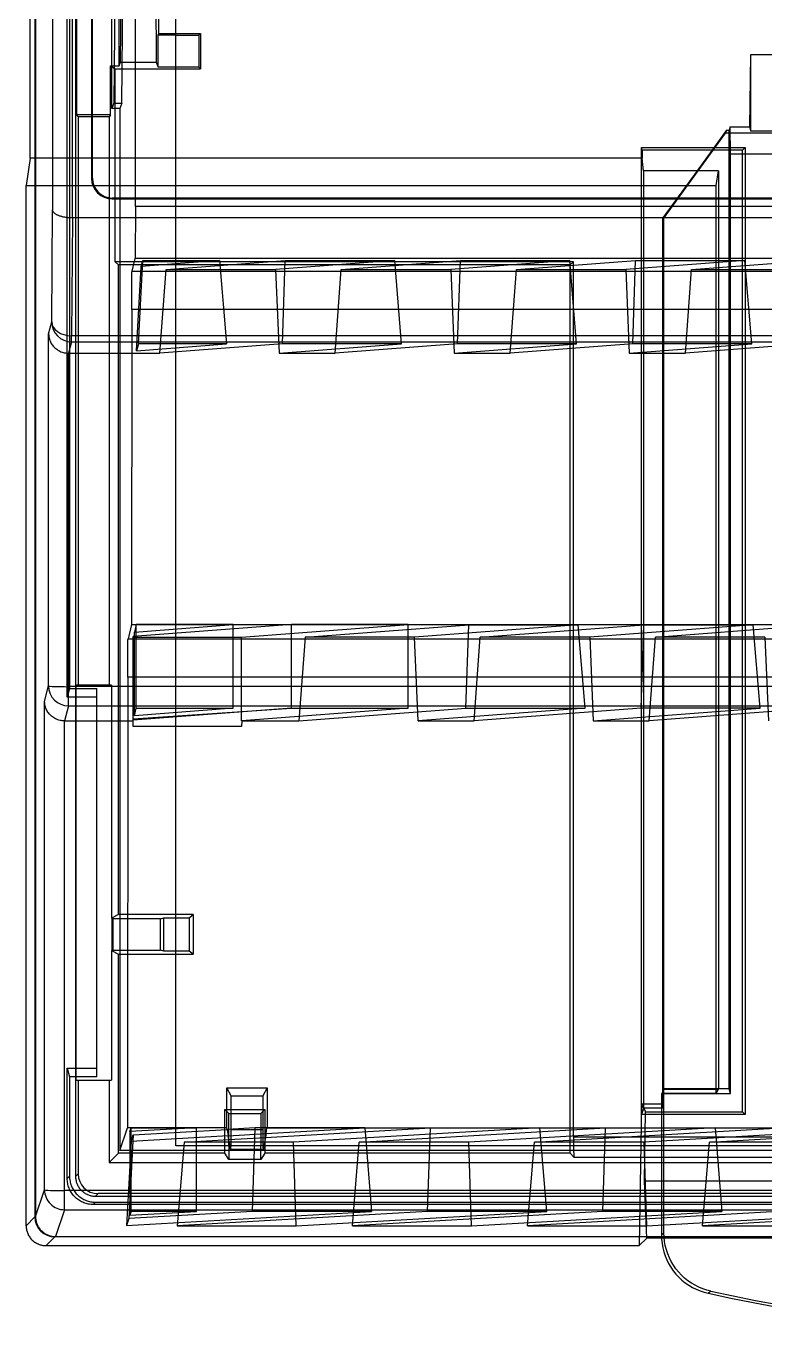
# Model space of a CAD drawing. Header units: millimetres. Extents: x -222.2 to -169.7, y -144 to -51.8.
# Drawn here: x -222.17 to -203.61, y -144.03 to -111.2 of the extents above; entities that cross this region are included whole.
import ezdxf

# ---------------------------------------------------------------- set-up
doc = ezdxf.new("R2010")
doc.units = ezdxf.units.MM
doc.layers.add('MAIN-1', color=7, linetype='Continuous')
doc.layers.add('MAIN-2', color=7, linetype='Continuous')

msp = doc.modelspace()

# ---------------------------------------------------------------- linework, layer by layer
at = {"layer": 'MAIN-1'}
for p, q in [((-222.065, -114.516), (-222.065, -85.491)), ((-203.969, -111.913), (-203.997, -113.723)), ((-198.741, -111.913), (-203.969, -111.913)), ((-204.571, -113.809), (-205.312, -114.831)), ((-204.571, -113.809), (-204.508, -113.809)), ((-204.48, -113.723), (-204.508, -113.809)), ((-204.508, -137.9), (-204.508, -113.809)), ((-204.48, -113.723), (-203.997, -113.723)), ((-204.469, -114.41), (-204.48, -113.723)), ((-222.065, -114.516), (-222.167, -115.198)), ((-206.69, -114.516), (-222.065, -114.516)), ((-206.69, -114.309), (-206.69, -114.516)), ((-204.933, -114.309), (-206.69, -114.309)), ((-206.659, -114.831), (-206.69, -114.516)), ((-199.247, -114.41), (-204.469, -114.41)), ((-204.469, -138.019), (-204.469, -114.41)), ((-204.775, -114.831), (-206.659, -114.831)), ((-204.83, -115.198), (-204.775, -114.831)), ((-204.775, -114.831), (-204.775, -137.907)), ((-222.167, -141.338), (-222.167, -115.198)), ((-222.167, -115.198), (-204.83, -115.198)), ((-204.83, -138.017), (-204.83, -115.198)), ((-204.508, -137.9), (-204.775, -137.9)), ((-204.469, -138.019), (-204.508, -137.9)), ((-206.208, -138.019), (-206.207, -138.017)), ((-206.208, -138.019), (-204.469, -138.019)), ((-206.208, -138.019), (-206.208, -141.572)), ((-204.83, -138.017), (-206.207, -138.017)), ((-204.83, -138.017), (-204.775, -137.907)), ((-206.705, -138.273), (-206.767, -141.838)), ((-206.705, -138.273), (-206.208, -138.273)), ((-206.654, -138.383), (-206.705, -138.273)), ((-206.651, -138.383), (-206.606, -138.477)), ((-206.208, -138.383), (-206.651, -138.383)), ((-206.636, -140.219), (-206.606, -138.477)), ((-206.611, -138.477), (-206.208, -138.477)), ((-206.208, -140.219), (-206.636, -140.219)), ((-206.623, -140.423), (-206.636, -140.219)), ((-206.615, -140.628), (-206.623, -140.423)), ((-206.607, -140.832), (-206.615, -140.628)), ((-206.6, -141.037), (-206.607, -140.832)), ((-206.592, -141.241), (-206.6, -141.037)), ((-222.167, -141.338), (-222.167, -141.364)), ((-222.167, -141.364), (-222.165, -141.39)), ((-222.165, -141.39), (-222.162, -141.415)), ((-222.162, -141.415), (-222.157, -141.44)), ((-222.157, -141.44), (-222.151, -141.465)), ((-222.151, -141.465), (-222.144, -141.488)), ((-222.144, -141.488), (-222.136, -141.512)), ((-222.136, -141.512), (-222.127, -141.535)), ((-206.584, -141.446), (-206.592, -141.241)), ((-206.576, -141.65), (-206.584, -141.446)), ((-222.127, -141.535), (-222.116, -141.558)), ((-222.116, -141.558), (-222.105, -141.58)), ((-222.105, -141.58), (-222.092, -141.602)), ((-222.092, -141.602), (-222.078, -141.623)), ((-222.078, -141.623), (-222.063, -141.644)), ((-222.063, -141.644), (-222.047, -141.664)), ((-222.047, -141.664), (-222.03, -141.682)), ((-222.03, -141.682), (-222.012, -141.7)), ((-222.012, -141.7), (-221.993, -141.717)), ((-221.993, -141.717), (-221.973, -141.733)), ((-221.973, -141.733), (-221.953, -141.748)), ((-221.953, -141.748), (-221.931, -141.762)), ((-221.931, -141.762), (-221.91, -141.775)), ((-221.91, -141.775), (-221.887, -141.787)), ((-221.887, -141.787), (-221.865, -141.797)), ((-221.865, -141.797), (-221.841, -141.807)), ((-221.841, -141.807), (-221.818, -141.815)), ((-221.818, -141.815), (-221.794, -141.822)), ((-221.794, -141.822), (-221.77, -141.828)), ((-221.77, -141.828), (-221.745, -141.832)), ((-221.745, -141.832), (-221.72, -141.835)), ((-221.72, -141.835), (-221.694, -141.837)), ((-221.694, -141.837), (-221.668, -141.838)), ((-221.668, -141.838), (-206.767, -141.838)), ((-206.767, -141.838), (-206.576, -141.65)), ((-206.206, -141.65), (-206.576, -141.65)), ((-206.208, -141.572), (-206.205, -141.678)), ((-206.205, -141.678), (-206.193, -141.785)), ((-206.193, -141.785), (-206.174, -141.89)), ((-206.174, -141.89), (-206.148, -141.994)), ((-206.148, -141.994), (-206.114, -142.095)), ((-206.114, -142.095), (-206.074, -142.193)), ((-206.074, -142.193), (-206.026, -142.289)), ((-206.026, -142.289), (-205.972, -142.381)), ((-205.972, -142.381), (-205.911, -142.469)), ((-205.911, -142.469), (-205.844, -142.552)), ((-205.844, -142.552), (-205.771, -142.631)), ((-205.771, -142.631), (-205.693, -142.703)), ((-205.693, -142.703), (-205.61, -142.771)), ((-205.61, -142.771), (-205.522, -142.832)), ((-205.522, -142.832), (-205.43, -142.887)), ((-205.43, -142.887), (-205.334, -142.935)), ((-205.334, -142.935), (-205.236, -142.976)), ((-205.236, -142.976), (-205.135, -143.01)), ((-205.135, -143.01), (-205.032, -143.037))]:
    msp.add_line(p, q, dxfattribs=at)
msp.add_arc((-195.909, -101.68), 42.351, 257.5613, 282.4386, dxfattribs=at)
at = {"layer": 'MAIN-2'}
for p, q in [((-221.947, -52.542), (-221.947, -141.118)), ((-221.931, -52.55), (-221.931, -141.109)), ((-221.134, -128.059), (-221.134, -53.505)), ((-221.076, -53.563), (-221.076, -127.839)), ((-220.926, -53.563), (-220.926, -140.097)), ((-221.001, -116.016), (-221.001, -77.644)), ((-221.502, -77.846), (-221.502, -115.814)), ((-219.416, -115.728), (-219.416, -77.932)), ((-220.524, -78.644), (-220.524, -115.016)), ((-220.502, -115.016), (-220.502, -78.644)), ((-220.898, -80.295), (-220.898, -113.426)), ((-220.011, -113.269), (-220.011, -80.356)), ((-219.833, -112.194), (-219.833, -81.525)), ((-218.833, -111.377), (-218.833, -82.342)), ((-218.409, -111.424), (-218.409, -82.295)), ((-219.921, -108.13), (-219.965, -113.13)), ((-219.765, -113.13), (-219.721, -108.13)), ((-219.798, -112.105), (-219.767, -108.43)), ((-218.93, -108.428), (-218.9, -112.105)), ((-218.852, -111.424), (-218.833, -111.377)), ((-218.409, -111.424), (-218.852, -111.424)), ((-218.852, -112.224), (-218.852, -111.424)), ((-218.833, -111.377), (-217.786, -111.377)), ((-218.409, -112.224), (-218.409, -111.424)), ((-218.409, -111.424), (-217.833, -111.424)), ((-217.786, -111.377), (-217.833, -111.424)), ((-217.833, -111.424), (-217.833, -112.224)), ((-217.786, -111.377), (-217.786, -112.271)), ((-203.961, -113.832), (-203.963, -111.913)), ((-220.045, -113.426), (-220.045, -112.194)), ((-220.045, -112.194), (-219.93, -112.271)), ((-220.045, -112.194), (-219.833, -112.194)), ((-219.93, -117.117), (-219.93, -112.271)), ((-219.93, -112.271), (-217.786, -112.271)), ((-219.833, -112.194), (-219.798, -112.105)), ((-219.798, -112.105), (-218.9, -112.105)), ((-218.9, -112.105), (-218.852, -112.224)), ((-218.409, -112.224), (-218.852, -112.224)), ((-217.833, -112.224), (-218.409, -112.224)), ((-218.409, -133.601), (-218.409, -112.224)), ((-217.786, -112.271), (-217.833, -112.224)), ((-219.965, -113.13), (-220.011, -113.269)), ((-219.811, -113.269), (-220.011, -113.269)), ((-219.965, -113.13), (-219.765, -113.13)), ((-219.765, -113.13), (-219.811, -113.269)), ((-219.811, -113.269), (-219.811, -139.452)), ((-220.898, -113.426), (-220.861, -113.475)), ((-220.045, -113.426), (-220.898, -113.426)), ((-220.861, -113.475), (-220.861, -127.756)), ((-220.082, -113.475), (-220.861, -113.475)), ((-220.045, -113.426), (-220.082, -113.475)), ((-220.082, -113.475), (-220.082, -127.756)), ((-206.144, -116.021), (-204.594, -113.884)), ((-204.571, -113.809), (-204.594, -113.884)), ((-198.766, -113.884), (-204.594, -113.884)), ((-203.997, -113.723), (-203.961, -113.832)), ((-198.749, -113.832), (-203.961, -113.832)), ((-206.711, -114.246), (-204.106, -114.246)), ((-206.711, -138.54), (-206.711, -114.246)), ((-206.69, -114.309), (-206.711, -114.246)), ((-204.169, -114.309), (-204.106, -114.246)), ((-204.106, -114.246), (-204.106, -138.54)), ((-204.169, -114.309), (-204.933, -114.309)), ((-204.169, -138.477), (-204.169, -114.309)), ((-206.657, -114.831), (-206.657, -138.383)), ((-205.312, -114.831), (-206.169, -116.013)), ((-220.502, -115.016), (-220.524, -115.016)), ((-171.818, -115.516), (-220.002, -115.516)), ((-220.002, -115.538), (-220.002, -115.516)), ((-220.002, -115.538), (-171.818, -115.538)), ((-221.526, -118.628), (-221.502, -115.814)), ((-221.501, -115.823), (-221.502, -115.814)), ((-221.5, -115.833), (-221.501, -115.823)), ((-221.497, -115.842), (-221.5, -115.833)), ((-221.492, -115.852), (-221.497, -115.842)), ((-221.487, -115.861), (-221.492, -115.852)), ((-221.481, -115.87), (-221.487, -115.861)), ((-221.474, -115.879), (-221.481, -115.87)), ((-221.466, -115.888), (-221.474, -115.879)), ((-221.457, -115.896), (-221.466, -115.888)), ((-221.447, -115.904), (-221.457, -115.896)), ((-221.436, -115.912), (-221.447, -115.904)), ((-219.416, -115.728), (-219.427, -117.032)), ((-172.403, -115.728), (-219.416, -115.728)), ((-221.425, -115.92), (-221.436, -115.912)), ((-221.412, -115.928), (-221.425, -115.92)), ((-221.399, -115.935), (-221.412, -115.928)), ((-221.385, -115.942), (-221.399, -115.935)), ((-221.371, -115.949), (-221.385, -115.942)), ((-221.355, -115.956), (-221.371, -115.949)), ((-221.34, -115.962), (-221.355, -115.956)), ((-221.323, -115.968), (-221.34, -115.962)), ((-221.306, -115.973), (-221.323, -115.968)), ((-221.288, -115.978), (-221.306, -115.973)), ((-221.27, -115.983), (-221.288, -115.978)), ((-221.252, -115.988), (-221.27, -115.983)), ((-221.233, -115.992), (-221.252, -115.988)), ((-221.213, -115.996), (-221.233, -115.992)), ((-221.193, -116), (-221.213, -115.996)), ((-221.173, -116.003), (-221.193, -116)), ((-221.152, -116.006), (-221.173, -116.003)), ((-221.131, -116.008), (-221.152, -116.006)), ((-221.11, -116.011), (-221.131, -116.008)), ((-221.088, -116.012), (-221.11, -116.011)), ((-221.067, -116.014), (-221.088, -116.012)), ((-221.045, -116.015), (-221.067, -116.014)), ((-221.023, -116.016), (-221.045, -116.015)), ((-221.001, -116.016), (-221.026, -118.975)), ((-221.001, -116.016), (-221.023, -116.016)), ((-170.817, -116.016), (-221.001, -116.016)), ((-206.169, -116.013), (-206.144, -116.021)), ((-206.169, -137.9), (-206.169, -116.013)), ((-206.144, -141.52), (-206.144, -116.021)), ((-208.418, -117.117), (-219.93, -117.117)), ((-219.848, -117.198), (-219.93, -117.117)), ((-219.848, -133.52), (-219.848, -117.198)), ((-208.499, -117.198), (-219.848, -117.198)), ((-219.506, -117.351), (-219.427, -117.032)), ((-172.392, -117.032), (-219.427, -117.032)), ((-219.348, -119.18), (-219.239, -117.082)), ((-219.277, -117.232), (-219.239, -117.082)), ((-217.309, -117.082), (-219.277, -117.232)), ((-219.239, -117.082), (-217.309, -117.082)), ((-218.651, -117.31), (-215.659, -117.082)), ((-217.309, -117.082), (-217.137, -119.18)), ((-212.909, -117.082), (-215.901, -117.31)), ((-215.729, -119.18), (-215.659, -117.082)), ((-215.659, -117.082), (-212.909, -117.082)), ((-214.251, -117.31), (-211.259, -117.082)), ((-212.737, -119.18), (-212.909, -117.082)), ((-208.509, -117.082), (-211.501, -117.31)), ((-211.329, -119.18), (-211.259, -117.082)), ((-211.259, -117.082), (-208.509, -117.082)), ((-209.851, -117.31), (-206.859, -117.082)), ((-208.337, -119.18), (-208.509, -117.082)), ((-208.418, -117.117), (-208.499, -117.198)), ((-208.499, -139.519), (-208.499, -117.198)), ((-208.418, -139.113), (-208.418, -117.117)), ((-204.109, -117.082), (-207.101, -117.31)), ((-206.929, -119.18), (-206.859, -117.082)), ((-206.859, -117.082), (-204.109, -117.082)), ((-205.451, -117.31), (-202.459, -117.082)), ((-203.937, -119.18), (-204.109, -117.082)), ((-219.511, -117.517), (-219.51, -117.476)), ((-219.511, -117.563), (-219.511, -117.517)), ((-219.51, -117.44), (-219.509, -117.41)), ((-219.51, -117.476), (-219.51, -117.44)), ((-219.509, -117.41), (-219.508, -117.386)), ((-219.508, -117.368), (-219.507, -117.357)), ((-219.508, -117.386), (-219.508, -117.368)), ((-219.507, -117.357), (-219.506, -117.351)), ((-219.506, -117.351), (-172.313, -117.351)), ((-219.391, -119.351), (-219.277, -117.232)), ((-218.806, -119.414), (-218.651, -117.31)), ((-218.651, -117.31), (-215.901, -117.31)), ((-215.901, -117.31), (-215.814, -119.414)), ((-214.406, -119.414), (-214.251, -117.31)), ((-214.251, -117.31), (-211.501, -117.31)), ((-211.501, -117.31), (-211.414, -119.414)), ((-210.006, -119.414), (-209.851, -117.31)), ((-209.851, -117.31), (-207.101, -117.31)), ((-207.101, -117.31), (-207.014, -119.414)), ((-205.606, -119.414), (-205.451, -117.31)), ((-205.451, -117.31), (-202.701, -117.31)), ((-219.514, -117.863), (-219.513, -117.795)), ((-219.514, -117.933), (-219.514, -117.863)), ((-219.513, -117.731), (-219.512, -117.67)), ((-219.513, -117.795), (-219.513, -117.731)), ((-219.512, -117.615), (-219.511, -117.563)), ((-219.512, -117.67), (-219.512, -117.615)), ((-219.515, -118.157), (-219.514, -118.081)), ((-219.515, -118.235), (-219.515, -118.157)), ((-219.514, -118.006), (-219.514, -117.933)), ((-219.514, -118.081), (-219.514, -118.006)), ((-219.515, -118.316), (-219.517, -126.229)), ((-219.515, -118.316), (-219.515, -118.235)), ((-172.304, -118.316), (-219.515, -118.316)), ((-221.602, -118.931), (-221.526, -118.628)), ((-221.604, -127.776), (-221.602, -118.931)), ((-221.602, -118.931), (-221.6, -118.965)), ((-221.6, -118.965), (-221.596, -118.999)), ((-221.596, -118.999), (-221.59, -119.031)), ((-221.59, -119.031), (-221.581, -119.062)), ((-221.581, -119.062), (-221.572, -119.091)), ((-221.572, -119.091), (-221.561, -119.119)), ((-221.561, -119.119), (-221.548, -119.145)), ((-221.548, -119.145), (-221.535, -119.17)), ((-221.535, -119.17), (-221.52, -119.193)), ((-221.026, -119.128), (-221.101, -119.414)), ((-221.026, -119.128), (-221.026, -118.975)), ((-170.793, -118.975), (-221.026, -118.975)), ((-221.026, -119.128), (-170.793, -119.128)), ((-219.348, -119.18), (-219.391, -119.351)), ((-219.391, -119.351), (-217.137, -119.18)), ((-217.137, -119.18), (-219.348, -119.18)), ((-215.729, -119.18), (-218.806, -119.414)), ((-215.814, -119.414), (-212.737, -119.18)), ((-212.737, -119.18), (-215.729, -119.18)), ((-211.329, -119.18), (-214.406, -119.414)), ((-211.414, -119.414), (-208.337, -119.18)), ((-208.337, -119.18), (-211.329, -119.18)), ((-206.929, -119.18), (-210.006, -119.414)), ((-207.014, -119.414), (-203.937, -119.18)), ((-203.937, -119.18), (-206.929, -119.18)), ((-202.529, -119.18), (-205.606, -119.414)), ((-221.52, -119.193), (-221.503, -119.216)), ((-221.503, -119.216), (-221.485, -119.237)), ((-221.485, -119.237), (-221.466, -119.259)), ((-221.466, -119.259), (-221.445, -119.279)), ((-221.445, -119.279), (-221.423, -119.298)), ((-221.423, -119.298), (-221.399, -119.317)), ((-221.399, -119.317), (-221.374, -119.334)), ((-221.374, -119.334), (-221.348, -119.349)), ((-221.348, -119.349), (-221.32, -119.363)), ((-221.32, -119.363), (-221.292, -119.376)), ((-221.292, -119.376), (-221.264, -119.386)), ((-221.264, -119.386), (-221.236, -119.395)), ((-221.236, -119.395), (-221.209, -119.402)), ((-221.209, -119.402), (-221.181, -119.407)), ((-221.181, -119.407), (-221.154, -119.411)), ((-221.154, -119.411), (-221.128, -119.413)), ((-221.128, -119.413), (-221.102, -119.414)), ((-221.104, -127.793), (-221.101, -119.414)), ((-221.102, -119.414), (-221.102, -119.414)), ((-221.102, -119.414), (-221.102, -119.414)), ((-221.102, -119.414), (-221.101, -119.414)), ((-221.101, -119.414), (-218.806, -119.414)), ((-221.101, -119.414), (-221.101, -119.414)), ((-221.101, -119.414), (-221.101, -119.414)), ((-221.101, -119.414), (-221.101, -119.414)), ((-215.814, -119.414), (-214.406, -119.414)), ((-211.414, -119.414), (-210.006, -119.414)), ((-207.014, -119.414), (-205.606, -119.414)), ((-219.517, -126.229), (-219.607, -126.59)), ((-219.517, -126.229), (-172.302, -126.229)), ((-215.502, -126.233), (-219.478, -126.536)), ((-219.402, -126.233), (-219.449, -126.422)), ((-219.449, -126.422), (-216.968, -126.233)), ((-216.968, -126.233), (-219.402, -126.233)), ((-219.402, -128.334), (-219.402, -126.233)), ((-216.968, -128.334), (-216.968, -126.233)), ((-216.753, -126.552), (-212.568, -126.233)), ((-212.568, -126.233), (-215.502, -126.233)), ((-215.502, -128.334), (-215.502, -126.233)), ((-215.159, -126.549), (-211.049, -126.236)), ((-212.568, -128.334), (-212.568, -126.233)), ((-208.299, -126.236), (-212.409, -126.549)), ((-211.119, -128.333), (-211.049, -126.236)), ((-211.049, -126.236), (-208.299, -126.236)), ((-210.759, -126.549), (-206.649, -126.236)), ((-208.127, -128.333), (-208.299, -126.236)), ((-203.899, -126.236), (-208.009, -126.549)), ((-206.719, -128.333), (-206.649, -126.236)), ((-206.649, -126.236), (-203.899, -126.236)), ((-206.359, -126.549), (-202.249, -126.236)), ((-203.727, -128.333), (-203.899, -126.236)), ((-219.612, -126.758), (-219.611, -126.716)), ((-219.611, -126.681), (-219.61, -126.651)), ((-219.611, -126.716), (-219.611, -126.681)), ((-219.61, -126.651), (-219.609, -126.626)), ((-219.609, -126.608), (-219.608, -126.596)), ((-219.609, -126.626), (-219.609, -126.608)), ((-219.608, -126.596), (-219.607, -126.59)), ((-219.607, -126.59), (-172.212, -126.59)), ((-219.478, -126.536), (-219.482, -126.552)), ((-219.482, -126.552), (-216.753, -126.552)), ((-219.482, -128.653), (-219.482, -126.552)), ((-219.478, -128.603), (-219.478, -126.536)), ((-219.449, -128.523), (-219.449, -126.422)), ((-216.753, -128.653), (-216.753, -126.552)), ((-215.159, -126.549), (-215.314, -128.653)), ((-212.409, -126.549), (-215.159, -126.549)), ((-212.321, -128.653), (-212.409, -126.549)), ((-210.914, -128.653), (-210.759, -126.549)), ((-208.009, -126.549), (-210.759, -126.549)), ((-208.009, -126.549), (-207.921, -128.653)), ((-206.514, -128.653), (-206.359, -126.549)), ((-203.609, -126.549), (-206.359, -126.549)), ((-203.609, -126.549), (-203.521, -128.653)), ((-219.615, -127.103), (-219.614, -127.035)), ((-219.614, -126.971), (-219.613, -126.911)), ((-219.614, -127.035), (-219.614, -126.971)), ((-219.613, -126.855), (-219.612, -126.804)), ((-219.613, -126.911), (-219.613, -126.855)), ((-219.612, -126.804), (-219.612, -126.758)), ((-219.616, -127.397), (-219.615, -127.32)), ((-219.616, -127.475), (-219.616, -127.397)), ((-219.615, -127.173), (-219.615, -127.103)), ((-219.615, -127.246), (-219.615, -127.173)), ((-219.615, -127.32), (-219.615, -127.246)), ((-219.616, -127.555), (-219.619, -138.877)), ((-219.616, -127.555), (-219.616, -127.475)), ((-172.203, -127.555), (-219.616, -127.555)), ((-221.703, -128.17), (-221.604, -127.776)), ((-221.076, -127.839), (-221.134, -128.059)), ((-170.716, -127.793), (-221.104, -127.793)), ((-221.076, -127.839), (-220.394, -127.837)), ((-220.02, -127.756), (-220.922, -127.756)), ((-220.922, -127.756), (-220.922, -137.68)), ((-220.394, -128.057), (-220.394, -127.837)), ((-220.02, -127.756), (-220.02, -133.611)), ((-221.706, -140.437), (-221.703, -128.17)), ((-221.701, -128.205), (-221.703, -128.17)), ((-221.697, -128.239), (-221.701, -128.205)), ((-221.691, -128.271), (-221.697, -128.239)), ((-221.682, -128.302), (-221.691, -128.271)), ((-221.673, -128.331), (-221.682, -128.302)), ((-221.662, -128.358), (-221.673, -128.331)), ((-221.65, -128.384), (-221.662, -128.358)), ((-221.104, -128.276), (-221.202, -128.653)), ((-220.394, -128.057), (-221.134, -128.059)), ((-221.104, -128.276), (-170.715, -128.276)), ((-220.394, -137.379), (-220.394, -128.057)), ((-215.502, -128.334), (-219.479, -128.637)), ((-219.478, -128.603), (-215.502, -128.334)), ((-216.968, -128.334), (-219.449, -128.523)), ((-219.449, -128.523), (-219.402, -128.334)), ((-219.402, -128.334), (-216.968, -128.334)), ((-212.568, -128.334), (-216.751, -128.653)), ((-215.502, -128.334), (-212.568, -128.334)), ((-215.314, -128.653), (-211.119, -128.333)), ((-208.127, -128.333), (-212.321, -128.653)), ((-211.119, -128.333), (-208.127, -128.333)), ((-206.719, -128.333), (-210.914, -128.653)), ((-207.921, -128.653), (-203.727, -128.333)), ((-203.727, -128.333), (-206.719, -128.333)), ((-202.319, -128.333), (-206.514, -128.653)), ((-221.636, -128.408), (-221.65, -128.384)), ((-221.622, -128.431), (-221.636, -128.408)), ((-221.606, -128.453), (-221.622, -128.431)), ((-221.589, -128.474), (-221.606, -128.453)), ((-221.57, -128.495), (-221.589, -128.474)), ((-221.55, -128.515), (-221.57, -128.495)), ((-221.529, -128.534), (-221.55, -128.515)), ((-221.506, -128.552), (-221.529, -128.534)), ((-221.481, -128.569), (-221.506, -128.552)), ((-221.456, -128.584), (-221.481, -128.569)), ((-221.429, -128.599), (-221.456, -128.584)), ((-221.401, -128.611), (-221.429, -128.599)), ((-221.373, -128.623), (-221.401, -128.611)), ((-221.345, -128.632), (-221.373, -128.623)), ((-221.316, -128.64), (-221.345, -128.632)), ((-221.288, -128.645), (-221.316, -128.64)), ((-221.259, -128.65), (-221.288, -128.645)), ((-221.231, -128.652), (-221.259, -128.65)), ((-221.203, -128.653), (-221.231, -128.652)), ((-221.206, -140.454), (-221.202, -128.653)), ((-221.203, -128.653), (-219.482, -128.653)), ((-219.482, -128.653), (-219.478, -128.637)), ((-219.482, -128.793), (-219.482, -128.653)), ((-219.478, -128.603), (-219.478, -128.637)), ((-216.75, -128.653), (-216.753, -128.793)), ((-216.753, -128.653), (-215.314, -128.653)), ((-212.321, -128.653), (-210.914, -128.653)), ((-207.921, -128.653), (-206.514, -128.653)), ((-216.753, -128.793), (-219.482, -128.793)), ((-219.848, -133.52), (-220.02, -133.611)), ((-220.02, -133.611), (-219.98, -133.611)), ((-220.002, -133.623), (-219.98, -133.611)), ((-220.002, -134.415), (-220.002, -133.623)), ((-218.793, -133.623), (-220.002, -133.623)), ((-219.98, -134.427), (-219.98, -133.611)), ((-217.969, -133.52), (-219.848, -133.52)), ((-218.793, -133.623), (-218.709, -133.601)), ((-218.793, -134.415), (-218.793, -133.623)), ((-218.709, -133.601), (-218.409, -133.601)), ((-218.709, -134.437), (-218.709, -133.601)), ((-218.409, -134.437), (-218.409, -133.601)), ((-218.409, -133.601), (-218.071, -133.601)), ((-218.071, -133.601), (-217.969, -133.52)), ((-218.071, -133.601), (-218.071, -134.437)), ((-217.969, -133.52), (-217.969, -134.518)), ((-220.02, -134.427), (-219.98, -134.427)), ((-220.02, -134.427), (-220.02, -137.68)), ((-220.02, -134.427), (-219.848, -134.518)), ((-219.98, -134.427), (-220.002, -134.415)), ((-220.002, -134.415), (-218.793, -134.415)), ((-219.848, -139.519), (-219.848, -134.518)), ((-219.848, -134.518), (-217.969, -134.518)), ((-218.709, -134.437), (-218.793, -134.415)), ((-218.409, -134.437), (-218.709, -134.437)), ((-218.071, -134.437), (-218.409, -134.437)), ((-218.409, -139.33), (-218.409, -134.437)), ((-217.969, -134.518), (-218.071, -134.437)), ((-221.134, -140.155), (-221.134, -137.377)), ((-221.134, -137.377), (-220.394, -137.379)), ((-221.134, -137.377), (-221.076, -137.598)), ((-220.394, -137.599), (-220.394, -137.379)), ((-220.394, -137.599), (-221.076, -137.598)), ((-221.076, -137.598), (-221.076, -140.097)), ((-220.922, -137.68), (-220.02, -137.68)), ((-220.861, -137.68), (-220.861, -140.032)), ((-220.082, -137.68), (-220.082, -139.752)), ((-217.122, -138.877), (-217.122, -137.874)), ((-217.122, -137.874), (-216.116, -137.874)), ((-217.02, -138.078), (-217.122, -137.874)), ((-216.116, -137.874), (-216.218, -138.078)), ((-216.116, -137.874), (-216.116, -138.877)), ((-206.171, -137.907), (-206.169, -137.9)), ((-204.775, -137.9), (-206.169, -137.9)), ((-217.02, -138.92), (-217.02, -138.078)), ((-217.02, -138.078), (-216.218, -138.078)), ((-216.218, -138.078), (-216.218, -138.92)), ((-206.207, -138.017), (-206.207, -138.273)), ((-206.171, -138.383), (-206.171, -137.907)), ((-206.171, -137.907), (-204.775, -137.907)), ((-217.175, -138.418), (-216.172, -138.418)), ((-217.175, -139.519), (-217.175, -138.418)), ((-217.074, -138.519), (-217.175, -138.418)), ((-217.074, -139.33), (-217.074, -138.519)), ((-217.074, -138.519), (-216.274, -138.519)), ((-216.172, -138.418), (-216.274, -138.519)), ((-216.274, -138.519), (-216.274, -139.33)), ((-216.172, -138.418), (-216.172, -139.519)), ((-206.703, -138.518), (-206.711, -138.54)), ((-204.106, -138.54), (-206.711, -138.54)), ((-206.695, -138.495), (-206.703, -138.518)), ((-206.687, -138.473), (-206.695, -138.495)), ((-206.679, -138.45), (-206.687, -138.473)), ((-206.67, -138.428), (-206.679, -138.45)), ((-206.662, -138.405), (-206.67, -138.428)), ((-206.659, -138.383), (-206.662, -138.405)), ((-206.208, -138.273), (-206.207, -138.273)), ((-206.171, -138.383), (-206.208, -138.383)), ((-206.208, -138.477), (-204.169, -138.477)), ((-206.171, -138.383), (-206.207, -138.273)), ((-204.106, -138.54), (-204.169, -138.477)), ((-219.811, -139.452), (-219.618, -138.877)), ((-217.122, -138.877), (-219.619, -138.877)), ((-217.889, -138.879), (-219.562, -138.975)), ((-219.562, -138.975), (-219.53, -138.879)), ((-219.53, -138.879), (-217.889, -138.879)), ((-219.53, -140.98), (-219.53, -138.879)), ((-217.889, -140.98), (-217.889, -138.879)), ((-217.114, -138.922), (-217.122, -138.877)), ((-216.411, -138.882), (-217.114, -138.922)), ((-216.482, -140.98), (-216.411, -138.882)), ((-216.117, -138.882), (-216.411, -138.882)), ((-216.156, -139.119), (-212.011, -138.882)), ((-216.141, -139.024), (-213.661, -138.882)), ((-216.141, -139.024), (-216.117, -138.882)), ((-216.116, -138.877), (-216.117, -138.882)), ((-213.661, -138.882), (-216.117, -138.882)), ((-216.116, -138.877), (-172.2, -138.877)), ((-209.261, -138.882), (-215.45, -139.236)), ((-213.8, -139.236), (-207.611, -138.882)), ((-213.661, -138.882), (-213.489, -140.98)), ((-212.082, -140.98), (-212.011, -138.882)), ((-212.011, -138.882), (-209.261, -138.882)), ((-204.861, -138.882), (-211.05, -139.236)), ((-209.4, -139.236), (-203.211, -138.882)), ((-209.089, -140.98), (-209.261, -138.882)), ((-207.682, -140.98), (-207.611, -138.882)), ((-207.611, -138.882), (-204.861, -138.882)), ((-200.461, -138.882), (-206.65, -139.236)), ((-205, -139.236), (-198.811, -138.882)), ((-204.861, -138.882), (-204.689, -140.98)), ((-219.533, -139.218), (-219.647, -141.332)), ((-219.479, -139.057), (-219.589, -141.157)), ((-219.562, -138.975), (-219.562, -141.075)), ((-219.533, -139.218), (-219.479, -139.057)), ((-217.088, -139.078), (-219.533, -139.218)), ((-219.479, -139.057), (-217.115, -138.922)), ((-218.2, -139.236), (-217.073, -139.171)), ((-217.114, -138.922), (-217.088, -139.078)), ((-217.088, -139.078), (-216.141, -139.024)), ((-217.073, -139.171), (-217.088, -139.078)), ((-217.073, -139.171), (-216.156, -139.119)), ((-217.062, -139.236), (-217.073, -139.171)), ((-217.02, -138.92), (-216.218, -138.92)), ((-216.157, -139.119), (-216.176, -139.236)), ((-216.141, -139.024), (-216.157, -139.119)), ((-183.401, -139.113), (-208.418, -139.113)), ((-208.418, -139.113), (-208.418, -139.143)), ((-208.418, -139.143), (-208.417, -139.172)), ((-208.417, -139.172), (-208.417, -139.2)), ((-208.417, -139.2), (-208.417, -139.228)), ((-220.082, -139.752), (-219.848, -139.519)), ((-217.175, -139.519), (-219.848, -139.519)), ((-217.026, -139.452), (-219.811, -139.452)), ((-217.074, -139.33), (-218.409, -139.33)), ((-218.409, -139.33), (-218.409, -139.33)), ((-218.2, -139.236), (-218.372, -141.339)), ((-217.062, -139.236), (-218.2, -139.236)), ((-217.074, -139.671), (-217.175, -139.519)), ((-217.074, -139.33), (-217.074, -139.671)), ((-216.274, -139.33), (-217.074, -139.33)), ((-217.026, -139.452), (-217.062, -139.236)), ((-216.176, -139.236), (-217.062, -139.236)), ((-217.022, -139.42), (-217.026, -139.452)), ((-216.212, -139.452), (-217.026, -139.452)), ((-216.216, -139.42), (-217.022, -139.42)), ((-216.274, -139.671), (-216.274, -139.33)), ((-175.545, -139.33), (-216.274, -139.33)), ((-216.172, -139.519), (-216.274, -139.671)), ((-216.212, -139.452), (-216.216, -139.42)), ((-216.176, -139.236), (-216.212, -139.452)), ((-179.122, -139.452), (-216.212, -139.452)), ((-215.45, -139.236), (-216.176, -139.236)), ((-208.499, -139.519), (-216.172, -139.519)), ((-215.38, -141.339), (-215.45, -139.236)), ((-213.972, -141.339), (-213.8, -139.236)), ((-211.05, -139.236), (-213.8, -139.236)), ((-210.98, -141.339), (-211.05, -139.236)), ((-209.572, -141.339), (-209.4, -139.236)), ((-206.65, -139.236), (-209.4, -139.236)), ((-208.405, -139.613), (-208.499, -139.519)), ((-208.417, -139.228), (-208.417, -139.255)), ((-208.417, -139.255), (-208.417, -139.282)), ((-208.417, -139.282), (-208.417, -139.308)), ((-208.417, -139.308), (-208.416, -139.334)), ((-208.416, -139.334), (-208.416, -139.359)), ((-208.416, -139.359), (-208.415, -139.383)), ((-208.415, -139.383), (-208.415, -139.407)), ((-208.415, -139.407), (-208.415, -139.43)), ((-208.415, -139.43), (-208.414, -139.452)), ((-208.414, -139.452), (-208.414, -139.472)), ((-208.414, -139.472), (-208.413, -139.492)), ((-208.413, -139.492), (-208.412, -139.51)), ((-208.412, -139.51), (-208.412, -139.526)), ((-208.412, -139.526), (-208.411, -139.542)), ((-208.411, -139.542), (-208.411, -139.556)), ((-206.65, -139.236), (-206.58, -141.339)), ((-205.172, -141.339), (-205, -139.236)), ((-202.25, -139.236), (-205, -139.236)), ((-220.082, -139.752), (-180.164, -139.752)), ((-216.274, -139.671), (-217.074, -139.671)), ((-208.411, -139.556), (-208.41, -139.568)), ((-208.41, -139.568), (-208.409, -139.579)), ((-208.409, -139.579), (-208.408, -139.589)), ((-208.408, -139.589), (-208.408, -139.597)), ((-208.408, -139.597), (-208.407, -139.603)), ((-208.407, -139.603), (-208.406, -139.608)), ((-208.406, -139.608), (-208.406, -139.611)), ((-208.406, -139.611), (-208.405, -139.613)), ((-208.405, -139.613), (-183.414, -139.613)), ((-221.076, -140.097), (-221.134, -140.155)), ((-221.133, -140.186), (-221.134, -140.155)), ((-221.131, -140.216), (-221.133, -140.186)), ((-221.076, -140.097), (-221.076, -140.128)), ((-221.076, -140.128), (-221.074, -140.158)), ((-221.074, -140.158), (-221.07, -140.188)), ((-221.07, -140.188), (-221.065, -140.218)), ((-220.926, -140.097), (-220.861, -140.032)), ((-220.926, -140.097), (-220.926, -140.121)), ((-220.926, -140.121), (-220.924, -140.144)), ((-220.924, -140.144), (-220.922, -140.166)), ((-220.922, -140.166), (-220.918, -140.188)), ((-220.918, -140.188), (-220.914, -140.21)), ((-221.931, -141.109), (-221.706, -140.436)), ((-170.612, -140.454), (-221.205, -140.454)), ((-221.128, -140.246), (-221.131, -140.216)), ((-221.123, -140.275), (-221.128, -140.246)), ((-221.117, -140.304), (-221.123, -140.275)), ((-221.109, -140.333), (-221.117, -140.304)), ((-221.1, -140.361), (-221.109, -140.333)), ((-221.09, -140.389), (-221.1, -140.361)), ((-221.079, -140.417), (-221.09, -140.389)), ((-221.066, -140.444), (-221.079, -140.417)), ((-221.052, -140.471), (-221.066, -140.444)), ((-221.065, -140.218), (-221.059, -140.247)), ((-221.059, -140.247), (-221.052, -140.275)), ((-221.052, -140.275), (-221.043, -140.304)), ((-221.037, -140.497), (-221.052, -140.471)), ((-221.043, -140.304), (-221.033, -140.332)), ((-221.02, -140.522), (-221.037, -140.497)), ((-221.033, -140.332), (-221.021, -140.36)), ((-221.021, -140.36), (-221.008, -140.387)), ((-221.003, -140.547), (-221.02, -140.522)), ((-221.008, -140.387), (-220.994, -140.413)), ((-220.994, -140.413), (-220.979, -140.439)), ((-220.979, -140.439), (-220.963, -140.465)), ((-220.963, -140.465), (-220.945, -140.489)), ((-220.945, -140.489), (-220.927, -140.513)), ((-220.927, -140.513), (-220.907, -140.535)), ((-220.914, -140.21), (-220.908, -140.232)), ((-220.908, -140.232), (-220.902, -140.253)), ((-220.902, -140.253), (-220.894, -140.274)), ((-220.894, -140.274), (-220.886, -140.294)), ((-220.886, -140.294), (-220.877, -140.314)), ((-220.877, -140.314), (-220.867, -140.334)), ((-220.867, -140.334), (-220.856, -140.354)), ((-220.856, -140.354), (-220.844, -140.372)), ((-220.844, -140.372), (-220.831, -140.391)), ((-220.831, -140.391), (-220.817, -140.409)), ((-220.817, -140.409), (-220.803, -140.426)), ((-220.803, -140.426), (-220.788, -140.443)), ((-220.788, -140.443), (-220.772, -140.458)), ((-220.772, -140.458), (-220.755, -140.474)), ((-220.755, -140.474), (-220.738, -140.488)), ((-220.738, -140.488), (-220.72, -140.501)), ((-220.72, -140.501), (-220.702, -140.514)), ((-220.702, -140.514), (-220.683, -140.526)), ((-220.683, -140.526), (-220.663, -140.537)), ((-220.361, -140.532), (-220.427, -140.597)), ((-180.164, -140.532), (-220.361, -140.532)), ((-202.058, -140.219), (-206.208, -140.219)), ((-220.984, -140.57), (-221.003, -140.547)), ((-220.964, -140.593), (-220.984, -140.57)), ((-220.944, -140.614), (-220.964, -140.593)), ((-220.922, -140.635), (-220.944, -140.614)), ((-220.899, -140.655), (-220.922, -140.635)), ((-220.907, -140.535), (-220.886, -140.557)), ((-220.876, -140.673), (-220.899, -140.655)), ((-220.886, -140.557), (-220.864, -140.578)), ((-220.851, -140.691), (-220.876, -140.673)), ((-220.864, -140.578), (-220.842, -140.597)), ((-220.826, -140.707), (-220.851, -140.691)), ((-220.842, -140.597), (-220.818, -140.616)), ((-220.8, -140.723), (-220.826, -140.707)), ((-220.818, -140.616), (-220.794, -140.633)), ((-220.774, -140.736), (-220.8, -140.723)), ((-220.794, -140.633), (-220.769, -140.65)), ((-220.746, -140.749), (-220.774, -140.736)), ((-220.769, -140.65), (-220.743, -140.665)), ((-220.719, -140.761), (-220.746, -140.749)), ((-220.743, -140.665), (-220.716, -140.679)), ((-220.691, -140.771), (-220.719, -140.761)), ((-220.716, -140.679), (-220.689, -140.692)), ((-220.662, -140.78), (-220.691, -140.771)), ((-220.689, -140.692), (-220.661, -140.703)), ((-220.663, -140.537), (-220.644, -140.547)), ((-220.634, -140.787), (-220.662, -140.78)), ((-220.661, -140.703), (-220.633, -140.713)), ((-220.644, -140.547), (-220.623, -140.557)), ((-220.605, -140.794), (-220.634, -140.787)), ((-220.633, -140.713), (-220.605, -140.722)), ((-220.623, -140.557), (-220.603, -140.565)), ((-220.605, -140.722), (-220.576, -140.73)), ((-220.575, -140.798), (-220.605, -140.794)), ((-220.603, -140.565), (-220.582, -140.572)), ((-220.582, -140.572), (-220.561, -140.579)), ((-220.576, -140.73), (-220.547, -140.736)), ((-220.545, -140.802), (-220.575, -140.798)), ((-220.561, -140.579), (-220.54, -140.584)), ((-220.547, -140.736), (-220.517, -140.741)), ((-220.515, -140.804), (-220.545, -140.802)), ((-220.54, -140.584), (-220.518, -140.589)), ((-220.518, -140.589), (-220.496, -140.592)), ((-220.517, -140.741), (-220.488, -140.744)), ((-220.484, -140.805), (-220.515, -140.804)), ((-220.496, -140.592), (-220.473, -140.595)), ((-220.488, -140.744), (-220.457, -140.746)), ((-220.484, -140.805), (-220.427, -140.747)), ((-171.335, -140.805), (-220.484, -140.805)), ((-220.473, -140.595), (-220.45, -140.596)), ((-220.457, -140.746), (-220.427, -140.747)), ((-220.45, -140.596), (-220.427, -140.597)), ((-220.427, -140.597), (-171.392, -140.597)), ((-220.427, -140.747), (-179.122, -140.747)), ((-222.167, -141.338), (-221.947, -141.118)), ((-221.931, -141.109), (-221.93, -141.132)), ((-221.93, -141.132), (-221.929, -141.155)), ((-221.929, -141.155), (-221.926, -141.178)), ((-221.926, -141.178), (-221.923, -141.2)), ((-221.206, -140.937), (-221.431, -141.61)), ((-221.206, -140.937), (-170.612, -140.937)), ((-219.647, -141.332), (-213.489, -140.98)), ((-219.589, -141.157), (-219.647, -141.332)), ((-216.482, -140.98), (-219.589, -141.157)), ((-219.53, -140.98), (-219.562, -141.075)), ((-219.562, -141.075), (-217.889, -140.98)), ((-217.889, -140.98), (-219.53, -140.98)), ((-212.082, -140.98), (-218.372, -141.339)), ((-213.489, -140.98), (-216.482, -140.98)), ((-215.38, -141.339), (-209.089, -140.98)), ((-207.682, -140.98), (-213.972, -141.339)), ((-209.089, -140.98), (-212.082, -140.98)), ((-210.98, -141.339), (-204.689, -140.98)), ((-203.282, -140.98), (-209.572, -141.339)), ((-204.689, -140.98), (-207.682, -140.98)), ((-206.58, -141.339), (-200.289, -140.98)), ((-198.882, -140.98), (-205.172, -141.339)), ((-221.923, -141.2), (-221.918, -141.222)), ((-221.918, -141.222), (-221.913, -141.243)), ((-221.913, -141.243), (-221.907, -141.264)), ((-221.907, -141.264), (-221.899, -141.285)), ((-221.899, -141.285), (-221.891, -141.306)), ((-221.891, -141.306), (-221.882, -141.326)), ((-221.882, -141.326), (-221.871, -141.346)), ((-221.871, -141.346), (-221.86, -141.365)), ((-221.86, -141.365), (-221.849, -141.385)), ((-221.849, -141.385), (-221.836, -141.403)), ((-221.836, -141.403), (-221.822, -141.421)), ((-221.822, -141.421), (-221.808, -141.438)), ((-221.808, -141.438), (-221.793, -141.455)), ((-221.793, -141.455), (-221.777, -141.471)), ((-221.777, -141.471), (-221.76, -141.486)), ((-221.76, -141.486), (-221.743, -141.501)), ((-221.743, -141.501), (-221.725, -141.514)), ((-221.725, -141.514), (-221.706, -141.527)), ((-218.372, -141.339), (-215.38, -141.339)), ((-213.972, -141.339), (-210.98, -141.339)), ((-209.572, -141.339), (-206.58, -141.339)), ((-205.172, -141.339), (-202.18, -141.339)), ((-221.706, -141.527), (-221.687, -141.539)), ((-221.687, -141.539), (-221.668, -141.55)), ((-221.668, -141.55), (-221.648, -141.56)), ((-221.448, -141.618), (-221.668, -141.838)), ((-221.648, -141.56), (-221.628, -141.57)), ((-221.628, -141.57), (-221.607, -141.578)), ((-221.607, -141.578), (-221.586, -141.586)), ((-221.586, -141.586), (-221.565, -141.592)), ((-221.565, -141.592), (-221.544, -141.597)), ((-221.544, -141.597), (-221.522, -141.602)), ((-221.522, -141.602), (-221.5, -141.606)), ((-221.5, -141.606), (-221.477, -141.608)), ((-221.477, -141.608), (-221.454, -141.61)), ((-221.454, -141.61), (-221.431, -141.61)), ((-170.372, -141.618), (-221.448, -141.618)), ((-221.431, -141.61), (-170.388, -141.61)), ((-206.198, -141.563), (-206.208, -141.572)), ((-185.613, -141.65), (-206.206, -141.65)), ((-206.187, -141.555), (-206.198, -141.563)), ((-206.176, -141.546), (-206.187, -141.555)), ((-206.165, -141.537), (-206.176, -141.546)), ((-206.155, -141.529), (-206.165, -141.537)), ((-206.144, -141.52), (-206.155, -141.529)), ((-206.14, -141.627), (-206.144, -141.52)), ((-206.129, -141.733), (-206.14, -141.627)), ((-206.11, -141.838), (-206.129, -141.733)), ((-206.083, -141.942), (-206.11, -141.838)), ((-206.049, -142.044), (-206.083, -141.942)), ((-206.008, -142.143), (-206.049, -142.044)), ((-205.96, -142.238), (-206.008, -142.143)), ((-205.906, -142.33), (-205.96, -142.238)), ((-205.845, -142.418), (-205.906, -142.33)), ((-205.778, -142.501), (-205.845, -142.418)), ((-205.705, -142.58), (-205.778, -142.501)), ((-205.627, -142.653), (-205.705, -142.58)), ((-205.544, -142.72), (-205.627, -142.653)), ((-205.456, -142.781), (-205.544, -142.72)), ((-205.364, -142.835), (-205.456, -142.781)), ((-205.269, -142.883), (-205.364, -142.835)), ((-205.17, -142.924), (-205.269, -142.883)), ((-205.068, -142.958), (-205.17, -142.924)), ((-204.965, -142.985), (-205.068, -142.958)), ((-205.021, -143.028), (-205.032, -143.037)), ((-205.009, -143.019), (-205.021, -143.028)), ((-204.998, -143.011), (-205.009, -143.019)), ((-204.987, -143.002), (-204.998, -143.011)), ((-204.976, -142.994), (-204.987, -143.002)), ((-204.965, -142.985), (-204.976, -142.994))]:
    msp.add_line(p, q, dxfattribs=at)
for centre, radius, start, end in [((-220.002, -115.016), 0.522, 180, 270), ((-220.002, -115.016), 0.5, 180, 270), ((-195.909, -101.68), 42.286, 257.6342, 282.3658)]:
    msp.add_arc(centre, radius, start, end, dxfattribs=at)
for centre, major_axis, ratio, start_param, end_param in [((-221.026, -118.628), (-0.485, 0.121), 0.999353, 0.245047, 1.815542), ((-221.026, -118.628), (0.5, -0.004), 0.694646, -3.129461, -1.564942), ((-221.104, -127.776), (0.5, 0), 0.034899, -3.132861, -1.570786), ((-221.104, -127.776), (-0.485, 0.121), 0.999353, 0.245041, 1.815646), ((-221.104, -127.776), (0, -0.5), 0.00161, 0.034906, 1.535889), ((-221.104, -127.776), (0.5, 0), 0.034899, -1.570786, -1.569175), ((-217.022, -138.92), (0, -0.5), 0.004363, 0.034907, 1.570796), ((-216.216, -138.92), (0, -0.5), 0.004363, -1.570796, -0.034907), ((-220.361, -140.031), (0.354, 0.354), 0.999315, 2.356529, 3.926656), ((-221.206, -140.437), (0.5, 0), 0.034899, -3.132861, -1.570786), ((-221.206, -140.437), (-0.474, 0.158), 0.999619, 0.321642, 1.892537), ((-221.206, -140.437), (0.5, 0), 0.034899, -1.570786, -1.568084), ((-221.206, -140.437), (0, -0.5), 0.0027, 0.026179, 1.535889), ((-221.447, -141.118), (-0.354, -0.354), 0.999315, -0.785056, 0.785056)]:
    msp.add_ellipse(centre, major_axis=major_axis, ratio=ratio, start_param=start_param, end_param=end_param, dxfattribs=at)

doc.saveas('drawing.dxf')
